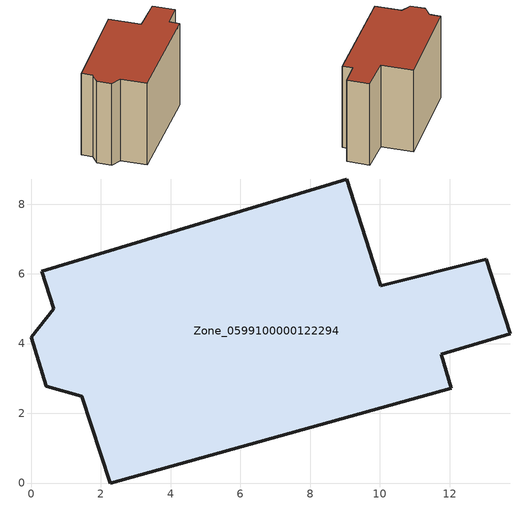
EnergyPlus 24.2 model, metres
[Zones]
Zone_0599100000122294
 floor ground (C_G): 10.02,5.66 13.05,6.42 13.74,4.28 11.76,3.7 12.05,2.72 2.26,0 1.45,2.49 0.43,2.78 0,4.18 0.64,5 0.3,6.07 9.04,8.72 z0
 wall outside (C_F): 0.43,2.78 1.45,2.49 2.26,0 12.05,2.72 11.76,3.7 13.74,4.28 13.05,6.42 10.02,5.66 9.04,8.72 0.3,6.07 0.64,5 0,4.18 0.43,2.78 z0:9.27
 roof outside (C_R): 10.02,5.66 9.04,8.72 0.3,6.07 0.64,5 0,4.18 0.43,2.78 1.45,2.49 2.26,0 12.05,2.72 11.76,3.7 13.74,4.28 13.05,6.42 z9.27
[BUILDING]
Pand.0599100000122294: North Axis=0; Terrain=City; Loads Convergence Tolerance Value=0.04; Temperature Convergence Tolerance Value=0.4; Solar Distribution=FullExterior; Maximum Number of Warmup Days=25; Minimum Number of Warmup Days=1
[Site:Location]
Rotterdam.The.Hague.AP_ZH_NLD Design_Conditions: Latitude=51.96; Longitude=4.45; Time Zone=1; Elevation=-4.5
[SITE:GROUNDTEMPERATURE:BUILDINGSURFACE]
18, 18, 18, 18, 18, 18, 18, 18, 18, 18, 18, 18
[MATERIAL] Thermal Absorptance=0.9; Solar Absorptance=0.7; Visible Absorptance=0.7
Name | Roughness | Thickness | Conductivity | Density | Specific Heat
G.TI.1946 | MediumSmooth | 0.15 | 1 | 540 | 1210
F.TI.1946 | Rough | 0.3 | 0.857143 | 1920 | 840
R.TI.1946 | MediumRough | 0.2 | 0.1 | 1500 | 1000
[CONSTRUCTION]
C_G: G.TI.1946
C_F: F.TI.1946
C_R: R.TI.1946
[ZONE]
Zone_0599100000122294: Type=1; Multiplier=1; Ceiling Height=Autocalculate; Volume=Autocalculate; Floor Area=autocalculate; Part of Total Floor Area=Yes
[ZONEINFILTRATION:DESIGNFLOWRATE]
Infil_Zone_0599100000122294: Zone or ZoneList or Space or SpaceList=Zone_0599100000122294; Schedule=AlwaysOn; Design Flow Rate Calculation Method=Flow/Area; Flow Rate per Floor Area=0.003; Constant Term Coefficient=1; Temperature Term Coefficient=0; Velocity Term Coefficient=0; Velocity Squared Term Coefficient=0
[HVACTEMPLATE:ZONE:IDEALLOADSAIRSYSTEM]
Zone_0599100000122294: Maximum Heating Supply Air Temperature=50; Minimum Cooling Supply Air Temperature=13; Maximum Heating Supply Air Humidity Ratio=0.0156; Minimum Cooling Supply Air Humidity Ratio=0.0077; Heating Limit=NoLimit; Cooling Limit=NoLimit; Dehumidification Control Type=ConstantSensibleHeatRatio; Cooling Sensible Heat Ratio=0.7; Dehumidification Setpoint=60; Humidification Control Type=None; Humidification Setpoint=30; Outdoor Air Method=None; Outdoor Air Flow Rate per Person=0.00944; Outdoor Air Flow Rate per Zone Floor Area=0; Outdoor Air Flow Rate per Zone=0; Demand Controlled Ventilation Type=None; Outdoor Air Economizer Type=NoEconomizer; Heat Recovery Type=None; Sensible Heat Recovery Effectiveness=0.7; Latent Heat Recovery Effectiveness=0.65
[ZONECONTROL:THERMOSTAT]
ThermostatControl_Zone_0599100000122294: Zone or ZoneList=Zone_0599100000122294; Control Type Schedule=DualSetpointControlType; Control 1=Thermostat_Zone_0599100000122294; Temperature Difference Between Cutout And Setpoint=0
[THERMOSTATSETPOINT:DUALSETPOINT]
Thermostat_Zone_0599100000122294: Heating Setpoint Temperature Schedule=HeatingSetpoint_Zone_0599100000122294; Cooling Setpoint Temperature Schedule=CoolingSetpoint_Zone_0599100000122294
[SCHEDULE:COMPACT]
HeatingSetpoint_Zone_0599100000122294: Through: 12/31, For: AllDays, Until: 24:00, 21
CoolingSetpoint_Zone_0599100000122294: Through: 12/31, For: AllDays, Until: 24:00, 24
DualSetpointControlType: Through: 12/31, For: AllDays, Until: 24:00, 4
AlwaysOn: Through: 12/31, For: AllDays, Until: 24:00, 1
